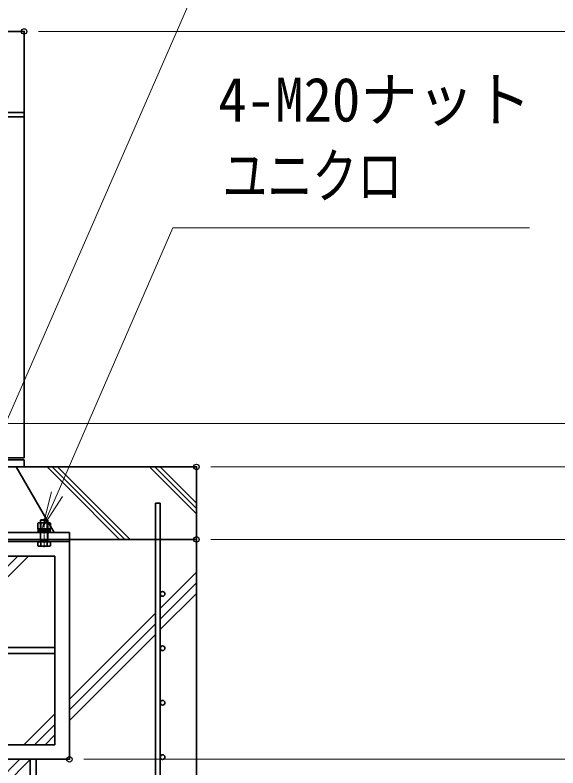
# Model space of a CAD drawing. Units: millimetres, scale not verified. Extents: x -11880 to 11880, y -8400 to 8400.
# Drawn here: x 3983 to 5479, y -1396 to 679 of the extents above; entities that cross this region are included whole.
import ezdxf
from ezdxf.enums import TextEntityAlignment as Align

# ---------------------------------------------------------------- set-up
doc = ezdxf.new("R2010")
doc.units = ezdxf.units.MM
doc.header["$LTSCALE"] = 30
doc.header["$PDMODE"] = 32
doc.header["$PDSIZE"] = 15
doc.linetypes.add('USER2', pattern=[18, 12, -1.5, 3, -1.5])
for name, color, linetype, lineweight in [('0-1_外形線', 7, 'Continuous', 35), ('0-2_0', 7, 'Continuous', 18), ('0-3_寸法線', 4, 'Continuous', 18), ('0-5_細線', 2, 'Continuous', 35), ('0-7_軸線', 200, 'USER2', 15), ('1-5_ハッチング', 253, 'Continuous', 13), ('1-6_ねじ', 253, 'Continuous', 18)]:
    doc.layers.add(name, color=color, linetype=linetype, lineweight=lineweight)
doc.layers.add('0-4_Defpoints', color=7, linetype='Continuous')
doc.styles.add('ＭＳ ゴシック', font='')
doc.styles.get('ＭＳ ゴシック').set_extended_font_data('MS Gothic')

# ---------------------------------------------------------------- blocks, each defined once
blk = doc.blocks.new('PROFSP002KZWE6')
at = {"layer": '0-1_外形線'}
for p, q in [((24, 415.5), (24, 0)), ((499.8, 259.8), (24, 259.8)), ((24, -415.5), (24, 0)), ((499.8, -259.8), (24, -259.8))]:
    blk.add_line(p, q, dxfattribs=at)
for points in [[(270, 519.6), (24, 519.6), (24, 415.5), (0, 415.5), (0, 0)], [(270, -519.6), (24, -519.6), (24, -415.5), (0, -415.5), (0, 0)], [(540, 0), (540, 450), (499.8, 519.6), (270, 519.6)], [(540, 0), (540, -450), (499.8, -519.6), (270, -519.6)]]:
    blk.add_lwpolyline(points, dxfattribs=at)
for centre, radius, start, end in [((310, 389.7), 230, 325.61587, 34.38413), ((-319.8, 0), 859.8, 342.41211, 17.58789), ((310, -389.7), 230, 325.61587, 34.38413)]:
    blk.add_arc(centre, radius, start, end, dxfattribs=at)
blk = doc.blocks.new('PROFSP002KL356')
at = {"layer": '0-1_外形線'}
for p, q in [((-24, 259.8), (-334.8, 259.8)), ((117.8, 300), (117.8, 0)), ((117.8, -300), (117.8, 0)), ((1762.5, 300), (1762.5, 0)), ((1762.5, -300), (1762.5, 0)), ((-24, -259.8), (-334.8, -259.8))]:
    blk.add_line(p, q, dxfattribs=at)
for points in [[(-375, 0), (-375, 450), (-334.8, 519.6), (-24, 519.6), (-24, 0)], [(-375, 0), (-375, -450), (-334.8, -519.6), (-24, -519.6), (-24, 0)], [(-24, 427.5), (0, 427.5), (0, 0)], [(-24, -427.5), (0, -427.5), (0, 0)], [(24, 300), (1762.5, 300), (1800, 262.5), (1800, 0)], [(24, -300), (1762.5, -300), (1800, -262.5), (1800, 0)]]:
    blk.add_lwpolyline(points, dxfattribs=at)
for centre, radius, start, end in [((-145, 389.7), 230, 145.61587, 214.38413), ((484.8, 0), 859.8, 162.41211, 197.58789), ((24, 324), 24, 180, 270), ((-145, -389.7), 230, 145.61587, 214.38413), ((24, -324), 24, 90, 180)]:
    blk.add_arc(centre, radius, start, end, dxfattribs=at)
at = {"layer": '0-7_軸線'}
blk.add_line((-462, 0), (1887, 0), dxfattribs=at)
at = {"layer": '1-6_ねじ'}
for p, q in [((117.8, 262.5), (24, 300)), ((117.8, 262.5), (1800, 262.5)), ((117.8, -262.5), (24, -300)), ((117.8, -262.5), (1800, -262.5))]:
    blk.add_line(p, q, dxfattribs=at)
blk = doc.blocks.new('PROFSP002K2ZD6')
at = {"layer": '0-1_外形線'}
for p, q in [((0, 348), (0, 0)), ((0, 24), (186.1, 48)), ((0, -348), (0, 0)), ((0, -24), (186.1, 0)), ((21.1, 495), (21.1, 26.7)), ((165, 495), (165, 45.3)), ((186.1, 348), (186.1, 0)), ((186.1, -348), (186.1, 0)), ((21.1, -495), (21.1, -21.3)), ((165, -495), (165, -2.7))]:
    blk.add_line(p, q, dxfattribs=at)
for points in [[(93.1, 495), (21.1, 495), (6.1, 480), (0, 348)], [(186.1, 348), (180, 480), (165, 495), (93.1, 495)], [(93.1, -495), (21.1, -495), (6.1, -480), (0, -348)], [(186.1, -348), (180, -480), (165, -495), (93.1, -495)]]:
    blk.add_lwpolyline(points, dxfattribs=at)
blk = doc.blocks.new('PROFSP002JR0R6')
at = {"layer": '0-1_外形線'}
blk.add_lwpolyline([(0, -510), (90, -510), (90, 510), (0, 510)], close=True, dxfattribs=at)
blk = doc.blocks.new('dgdgdhfjhg')
at = {"layer": '0-1_外形線'}
for p, q in [((-3244.5, 0), (3244.5, 0)), ((3094.5, 0), (6237, -5430)), ((-7500, -5430), (7500, -5430)), ((7500, -6000), (7500, -5430)), ((7500, -6000), (-7500, -6000)), ((7500, -6180), (-7500, -6180)), ((7500, -6000), (7500, -6180)), ((7500, -24180), (7500, -6180)), ((6300, -7380), (-6300, -7380)), ((6300, -22980), (6300, -7380)), ((6300, -14940), (-6300, -14940)), ((6300, -15420), (-6300, -15420)), ((-6300, -22980), (6300, -22980)), ((4260, -26580), (4260, -24180)), ((4740, -24180), (4740, -26550))]:
    blk.add_line(p, q, dxfattribs=at)
for points in [[(-18000, 0), (18000, 0), (18000, -6000), (-18000, -6000)], [(18000, -6000), (-18000, -6000), (-18000, -33000), (18000, -33000)]]:
    blk.add_lwpolyline(points, close=True, dxfattribs=at)
blk.add_lwpolyline([(-7500, -6180), (-7500, -24180), (7500, -24180)], dxfattribs=at)
at = {"layer": '0-5_細線'}
for p, q in [((14610, -29610), (14610, -3000)), ((14610, -3000), (15000, -3000)), ((15000, -3000), (15000, -29610))]:
    blk.add_line(p, q, dxfattribs=at)
for centre in [(15195, -10500), (15195, -15000), (15195, -19500), (15195, -24000)]:
    blk.add_circle(centre, 195, dxfattribs=at)
at = {"layer": '1-5_ハッチング'}
for p, q in [((18000, -3868.8), (14131.2, 0)), ((18000, -3433.8), (14566.2, 0)), ((18000, -2998.8), (15001.2, 0)), ((15000, -11718.3), (18000, -8718.3)), ((15000, -12588.3), (18000, -9588.3)), ((15000, -13458.3), (18000, -10458.3)), ((7500, -19218.3), (14610, -12108.3)), ((7500, -20088.3), (14610, -12978.3)), ((7500, -20958.3), (14610, -13848.3)), ((3738.3, -22980), (6300, -20418.3)), ((4608.3, -22980), (6300, -21288.3)), ((5478.3, -22980), (6300, -22158.3)), ((-3521.7, -31110), (3408.3, -24180)), ((-2651.7, -31110), (4260, -24198.3))]:
    blk.add_line(p, q, dxfattribs=at)
for points in [[(11645.9, -6000), (7324.9, -1679), (5645.9, 0)], [(12080.9, -6000), (7484.2, -1403.2), (6080.9, 0)], [(12515.9, -6000), (7643.4, -1127.5), (6515.9, 0)], [(-4322.3, -14940), (0, -10617.7), (3237.7, -7380)], [(-3452.3, -14940), (0, -11487.7), (4107.7, -7380)]]:
    blk.add_lwpolyline(points, dxfattribs=at)
at = {"layer": '0-2_0', "rotation": 90}
for name, p in [('PROFSP002KL356', (5400, -6180)), ('PROFSP002KZWE6', (5400, -5153.9)), ('PROFSP002JR0R6', (5400, -5430)), ('PROFSP002K2ZD6', (5400, -5340))]:
    blk.add_blockref(name, p, dxfattribs=at)
blk = doc.blocks.new('S221')
at = {"layer": '0-3_寸法線'}
for points in [[(5388590.1, 87819465.3), (5359074.9, 87819465.3), (5349511.9, 87797444.3), (5348316.9, 87794692.5)], [(5349053.3, 87797643.4), (5348316.9, 87794692.5), (5349970.5, 87797245.1)]]:
    blk.add_lwpolyline(points, dxfattribs=at)
at = {"layer": '0-3_寸法線', "color": 254, "style": 'ＭＳ ゴシック'}
for s, width, p in [('4-M20ナット', 0.95, (5362842.9, 87827165.9)), ('ユニクロ', 0.75, (5363178.4, 87820865.9))]:
    blk.add_text(s, height=3637, dxfattribs=dict(at, width=width)).set_placement(p, align=Align.BOTTOM_LEFT)
blk = doc.blocks.new('S222')
at = {"layer": '0-3_寸法線'}
blk.add_lwpolyline([(5388202.3, 87840404.8), (5361451.9, 87840404.8), (5345025.9, 87802753.4), (5343826.3, 87800003.6)], dxfattribs=at)
blk = doc.blocks.new('A$C71ED2D51')
at = {"layer": '0-1_外形線'}
for p, q in [((-3750, 36000), (3750, 36000)), ((3750, 750), (-3750, 750))]:
    blk.add_line(p, q, dxfattribs=at)
for points in [[(-3750, 36000), (3750, 36000), (3750, 750), (-3750, 750)], [(-3750, 570), (3750, 570), (3750, 0), (-3750, 0)]]:
    blk.add_lwpolyline(points, close=True, dxfattribs=at)
at = {"layer": '0-5_細線'}
for p, q in [((3750, 29310), (-3750, 29310)), ((3750, 28950), (-3750, 28950))]:
    blk.add_line(p, q, dxfattribs=at)

msp = doc.modelspace()

# ---------------------------------------------------------------- linework, layer by layer
at = {"layer": '0-1_外形線'}
msp.add_line((-5021.96, -566.41), (4483.04, -566.41), dxfattribs=at)
at = {"layer": '0-3_寸法線'}
for p, q in [((4048.04, 633.59), (5720.27, 633.59)), ((4048.04, 633.59), (6120.27, 633.59)), ((4048.04, 633.59), (6520.27, 633.59)), ((3778.04, -446.41), (5720.27, -446.41)), ((3778.04, -446.41), (5720.27, -446.41)), ((4523.04, -566.41), (5720.27, -566.41)), ((4523.04, -566.41), (6120.27, -566.41)), ((4523.04, -566.41), (6120.27, -566.41)), ((4523.04, -766.41), (6120.27, -766.41)), ((4523.04, -766.41), (6120.27, -766.41)), ((4523.04, -766.41), (6520.27, -766.41)), ((4523.04, -766.41), (6520.27, -766.41)), ((4173.04, -1372.41), (6120.27, -1372.41)), ((4173.04, -1372.41), (6120.27, -1372.41))]:
    msp.add_line(p, q, dxfattribs=at)
at = {"layer": '0-4_Defpoints'}
for p in [(4008.04, 633.59), (4483.04, -566.41), (4483.04, -766.41), (4133.04, -1372.41), (4133.04, -1372.41)]:
    msp.add_point(p, dxfattribs=at)

# ---------------------------------------------------------------- block references
at = {"layer": '0-1_外形線', "xscale": 0.03333333, "yscale": 0.03333333}
for name in ['A$C71ED2D51', 'dgdgdhfjhg']:
    msp.add_blockref(name, (3883.04, -566.41), dxfattribs=at)
at = {"layer": '0-3_寸法線', "xscale": 0.03333333, "yscale": 0.03333333}
for name in ['S222', 'S221']:
    msp.add_blockref(name, (-174218.27, -2927222.78), dxfattribs=at)

doc.saveas('drawing.dxf')
